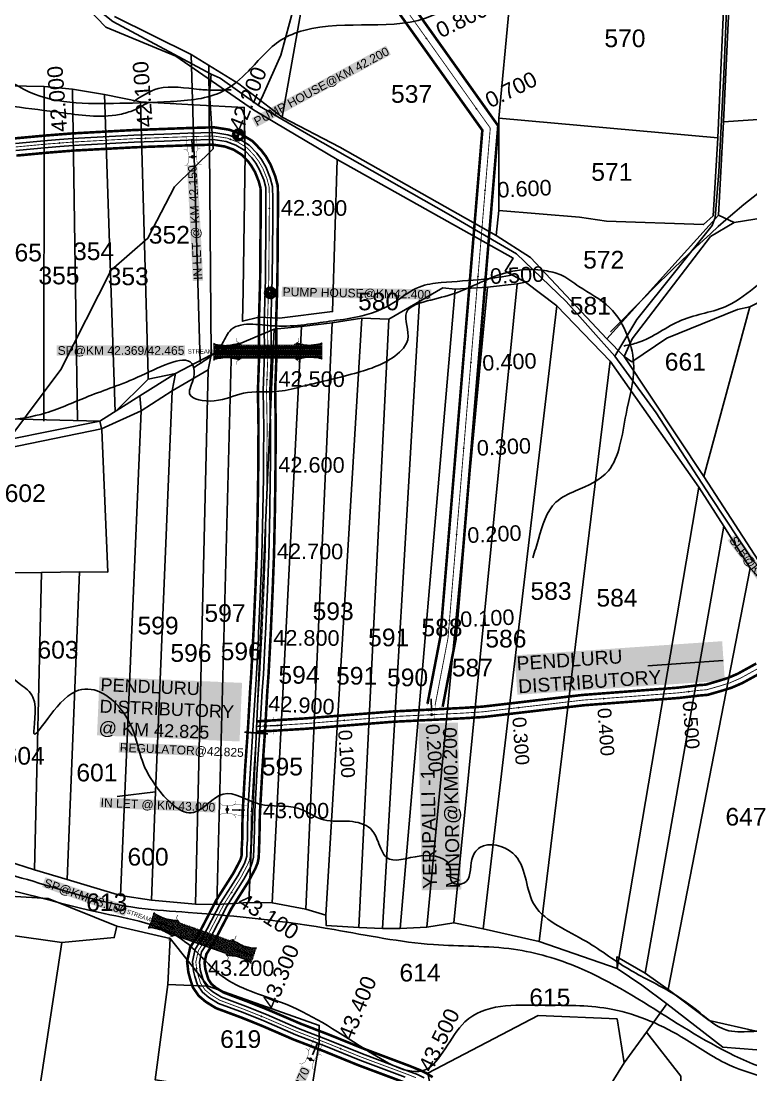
# Model space of a CAD drawing. Header units: inches. Extents: x 203261 to 228925, y 1594290 to 1605484.
# Drawn here: x 206068 to 206914, y 1596754 to 1597975 of the extents above; entities that cross this region are included whole.
import ezdxf
from ezdxf.enums import TextEntityAlignment as Align

# ---------------------------------------------------------------- set-up
doc = ezdxf.new("R2010")
doc.units = ezdxf.units.IN
doc.header["$MEASUREMENT"] = 0
doc.linetypes.add('HIDDEN2', pattern=[0.1875, 0.125, -0.0625])
for name, color, linetype in [('CANAL1', 7, 'Continuous'), ('CSMark', 72, 'Continuous'), ('PAPER SIZE', 5, 'Continuous'), ('PLOT NO', 7, 'Continuous'), ('PLOTS', 7, 'Continuous'), ('ROADS', 1, 'Continuous'), ('STREAMS', 4, 'Continuous'), ('STRUCTURE', 5, 'Continuous'), ('text2', 7, 'Continuous')]:
    doc.layers.add(name, color=color, linetype=linetype)
doc.styles.add('FONT1', font='Arial')
doc.styles.get("Standard").update_dxf_attribs({"font": 'arial.ttf'})
doc.dimstyles.get("Standard").update_dxf_attribs({"dimtxt": 0.18, "dimasz": 0.18, "dimexe": 0.18, "dimexo": 0.0625, "dimgap": 0.09, "dimtad": 0, "dimtih": 1, "dimtoh": 1, "dimdec": 4, "dimzin": 0, "dimdsep": 46, "dimtxsty": 'Standard', "dimcen": 0.09, "dimadec": 0, "dimazin": 0, "dimtfac": 1, "dimtdec": 4, "dimtofl": 0, "dimtmove": 0, "dimatfit": 3, "dimfxl": 1, "dimtolj": 1, "dimtzin": 0, "dimarcsym": 0})

# ---------------------------------------------------------------- blocks, each defined once
blk = doc.blocks.new('PUMP')
at = {"layer": 'text2', "linetype": 'Continuous'}
h = blk.add_hatch(color=5, dxfattribs=at)
h.dxf.hatch_style = 1
edge = h.paths.add_edge_path(flags=17)
edge.add_arc((0, 0), 10.1, 0, 360)
edge = h.paths.add_edge_path()
edge.add_arc((0, 0), 13.4, 0, 360)
h = blk.add_hatch(dxfattribs=at)
h.set_pattern_fill('ANSI37', color=1, scale=10)
h.set_pattern_definition([(45, (-205292.2248, -1596949.1993), (-0.8838834765, 0.8838834765), []), (135, (-205292.2248, -1596949.1993), (-0.8838834765, -0.8838834765), [])])
h.paths.add_polyline_path([(0, 10.1), (0, 0), (10.1, 0, 0.414214)])
h.paths.add_polyline_path([(0, 0), (-10.1, 0, 0.414214), (0, -10.1)])
at = {"layer": 'text2', "color": 5, "linetype": 'Continuous'}
for radius in [13.4, 10.1]:
    blk.add_circle((0, 0), radius, dxfattribs=at)
at = {"layer": 'text2', "linetype": 'Continuous'}
blk.add_circle((0, 0), 1.3, dxfattribs=at)
blk = doc.blocks.new('OT')
at = {"layer": 'STRUCTURE', "color": 190}
for points, const_width in [([(769775.2, 1706601.8), (769775.2, 1706597.8), (769769.2, 1706593.8), (769761.8, 1706593.8), (769754.4, 1706593.8), (769748.4, 1706597.8), (769748.4, 1706601.8)], 0.5), ([(769751.4, 1706595.8), (769729.4, 1706595.8)], 0.5), ([(769751.4, 1706579), (769729.4, 1706579)], 0.5), ([(769748.4, 1706573), (769748.4, 1706577), (769754.4, 1706581), (769761.8, 1706581), (769761.8, 1706581), (769761.8, 1706581), (769769.2, 1706581), (769775.2, 1706577), (769775.2, 1706573)], 0.5), ([(769761.8, 1706593.8), (769761.8, 1706581)], 2.5)]:
    blk.add_lwpolyline(points, dxfattribs=dict(at, const_width=const_width))
at = {"layer": 'STRUCTURE', "color": 0}
blk.add_circle((769761.8, 1706587.4), 1.87, dxfattribs=at)
blk.add_leader([(769732.6, 1706587.4), (769753.8, 1706587.4)], dimstyle='Standard', override={"dimasz": 10, "dimgap": 0.09, "dimtad": 0}, dxfattribs=at)
blk = doc.blocks.new('SP')
at = {"layer": 'STRUCTURE'}
h = blk.add_hatch(dxfattribs=at)
h.set_pattern_fill('DASH', color=256, scale=8, style=0)
edge = h.paths.add_edge_path()
edge.add_spline(control_points=[(769825.7, 1706742.1), (769825.3, 1706741.8), (769823.8, 1706740.8), (769820.9, 1706740.3), (769817, 1706739.7), (769811.4, 1706738.9), (769804, 1706739.7), (769798.4, 1706741), (769795.6, 1706741.6)], knot_values=[0, 0, 0, 0, 1.613557, 5.24513, 8.624976, 13.470124, 22.190216, 30.746377, 30.746377, 30.746377, 30.746377], degree=3, periodic=0)
edge.add_line((769795.6, 1706741.6), (769792.6, 1706739.6))
edge.add_line((769792.6, 1706739.6), (769732.6, 1706739.6))
edge.add_line((769732.6, 1706739.6), (769729.6, 1706741.6))
edge.add_spline(control_points=[(769729.6, 1706741.6), (769726.9, 1706740.9), (769721.3, 1706739.5), (769713.9, 1706738.5), (769708.3, 1706739.1), (769704.4, 1706739.6), (769701.5, 1706740), (769700, 1706741), (769699.5, 1706741.3)], knot_values=[0, 0, 0, 0, 8.556161, 17.276253, 22.121402, 25.501247, 29.13282, 30.746377, 30.746377, 30.746377, 30.746377], degree=3, periodic=0)
edge.add_line((769699.5, 1706741.3), (769699.5, 1706722.1))
edge.add_spline(control_points=[(769699.5, 1706722.1), (769700, 1706722.4), (769701.4, 1706723.4), (769704.3, 1706724), (769708.2, 1706724.5), (769713.8, 1706725.3), (769721.2, 1706724.5), (769726.8, 1706723.3), (769729.6, 1706722.6)], knot_values=[0, 0, 0, 0, 1.613557, 5.24513, 8.624976, 13.470124, 22.190216, 30.746377, 30.746377, 30.746377, 30.746377], degree=3, periodic=0)
edge.add_line((769729.6, 1706722.6), (769732.6, 1706724.6))
edge.add_line((769732.6, 1706724.6), (769792.6, 1706724.6))
edge.add_line((769792.6, 1706724.6), (769795.6, 1706722.6))
edge.add_spline(control_points=[(769795.6, 1706722.6), (769798.4, 1706723.3), (769803.9, 1706724.8), (769811.3, 1706725.8), (769817, 1706725.1), (769820.9, 1706724.7), (769823.8, 1706724.2), (769825.2, 1706723.3), (769825.7, 1706723)], knot_values=[0, 0, 0, 0, 8.556161, 17.276253, 22.121402, 25.501247, 29.13282, 30.746377, 30.746377, 30.746377, 30.746377], degree=3, periodic=0)
edge.add_line((769825.7, 1706723), (769825.7, 1706742.1))
h.paths.add_polyline_path([(769764.2, 1706732.1, -1), (769761.1, 1706732.1, -1)], flags=0)
h.paths.add_polyline_path([(769761.1, 1706732.1, 1), (769764.2, 1706732.1, 1)], flags=16)
at = {"layer": 'STRUCTURE', "const_width": 0.628}
for points in [[(769726.6, 1706747.6), (769726.6, 1706743.6), (769732.6, 1706739.6), (769792.6, 1706739.6), (769798.6, 1706743.6), (769798.6, 1706747.6)], [(769726.6, 1706716.6), (769726.6, 1706720.6), (769732.6, 1706724.6), (769792.6, 1706724.6), (769798.6, 1706720.6), (769798.6, 1706716.6)]]:
    blk.add_lwpolyline(points, dxfattribs=at)
at = {"layer": 'STRUCTURE', "color": 3}
blk.add_lwpolyline([(769732.6, 1706724.6), (769792.6, 1706724.6)], dxfattribs=at)
blk.add_lwpolyline([(769732.6, 1706724.6), (769792.6, 1706724.6)], dxfattribs=at)
at = {"layer": 'STRUCTURE', "color": 0}
blk.add_circle((769762.6, 1706732.1), 1.55, dxfattribs=at)
at = {"layer": 'STRUCTURE'}
for points in [[(769699.5, 1706741.3), (769700.9, 1706740.5), (769704.4, 1706739.6), (769707.8, 1706739.2), (769712.6, 1706738.8), (769721.3, 1706739.7), (769729.6, 1706741.6)], [(769825.7, 1706742.1), (769824.3, 1706741.3), (769820.8, 1706740.3), (769817.5, 1706739.8), (769812.7, 1706739.2), (769804, 1706739.9), (769795.6, 1706741.6)], [(769825.7, 1706723), (769824.3, 1706723.8), (769820.8, 1706724.7), (769817.4, 1706725.1), (769812.6, 1706725.5), (769803.9, 1706724.6), (769795.6, 1706722.6)], [(769699.5, 1706722.1), (769700.9, 1706723), (769704.4, 1706724), (769707.7, 1706724.5), (769712.5, 1706725), (769721.2, 1706724.4), (769729.6, 1706722.6)]]:
    blk.add_spline(points, degree=3, dxfattribs=at)
at = {"layer": 'STRUCTURE', "color": 0}
blk.add_text('STREAM', height=5, dxfattribs=at).set_placement((769684.3, 1706732.1), align=Align.MIDDLE_CENTER)
for points in [[(769727.4, 1706732.1), (769700.8, 1706732.1)], [(769824.4, 1706732.1), (769800.5, 1706732.1)]]:
    blk.add_leader(points, dimstyle='Standard', override={"dimasz": 10, "dimgap": 0.09, "dimtad": 0}, dxfattribs=at)
blk = doc.blocks.new('1INLET')
at = {"layer": 'STRUCTURE', "color": 190}
for points, const_width in [([(9.4, 10.1), (9.4, 7.3), (5.2, 4.5), (0, 4.5), (0, 4.5), (0, 4.5), (-5.2, 4.5), (-9.4, 7.3), (-9.4, 10.1)], 0.35), ([(0, -4.5), (0, 4.5)], 1.75), ([(7.3, 5.9), (22.7, 5.9)], 0.35), ([(-9.4, -10.1), (-9.4, -7.3), (-5.2, -4.5), (0, -4.5), (5.2, -4.5), (9.4, -7.3), (9.4, -10.1)], 0.35), ([(7.3, -5.9), (22.7, -5.9)], 0.35)]:
    blk.add_lwpolyline(points, dxfattribs=dict(at, const_width=const_width))
at = {"layer": 'STRUCTURE', "color": 0}
blk.add_circle((0, 0), 1.31, dxfattribs=at)
blk.add_leader([(26, 0.1), (5.6, 0)], dimstyle='Standard', override={"dimasz": 8, "dimgap": 0.09, "dimtad": 0}, dxfattribs=at)

msp = doc.modelspace()

# ---------------------------------------------------------------- linework, layer by layer
at = {"layer": 'CANAL1', "color": 200, "linetype": 'ByBlock', "ltscale": 40, "const_width": 3}
for points in [[(206539.2, 1597183.7), (206554.1, 1597261.2), (206602.8, 1597848.5), (206471.8, 1598032.5), (206512.4, 1598513), (206641.1, 1598600.5), (206720.2, 1598905.8), (206872.3, 1598999.3), (206927.7, 1599015.4), (207118.9, 1599112.5), (207390, 1599178), (207400.8, 1599191.1), (207464, 1599190), (208046.8, 1599203)], [(206556.8, 1597180.3), (206571.9, 1597258.8), (206621.2, 1597853.5), (206490.2, 1598037.5), (206529.6, 1598503), (206656.9, 1598589.5), (206735.8, 1598894.2), (206879.7, 1598982.7), (206934.3, 1598998.6), (207125.1, 1599095.5), (207400, 1599162), (207409.2, 1599172.9), (207464, 1599172), (208047.2, 1599185)]]:
    msp.add_lwpolyline(points, dxfattribs=at)
at = {"layer": 'CANAL1', "color": 1, "linetype": 'HIDDEN2', "ltscale": 28, "const_width": 1}
for points in [[(206548, 1597182), (206563, 1597260), (206612, 1597851), (206481, 1598035), (206521, 1598508), (206649, 1598595), (206728, 1598900), (206876, 1598991), (206931, 1599007), (207122, 1599104), (207395, 1599170), (207405, 1599182), (207464, 1599181), (208047, 1599194)], [(206061.8, 1597829.1), (206099, 1597832.6), (206112.7, 1597833.6), (206128, 1597834.8), (206198.8, 1597838.7), (206233.8, 1597840), (206261.4, 1597841), (206291.1, 1597841.8), (206306.9, 1597839.4), (206318.9, 1597834.9), (206330, 1597828.1), (206338.5, 1597819.2), (206343.5, 1597812.5), (206348.2, 1597804.4), (206353.1, 1597792.2), (206355.6, 1597782.8), (206355.9, 1597768.7), (206355.7, 1597743.4), (206355.2, 1597676.4), (206353.7, 1597624.1), (206354.2, 1597590.1), (206352.6, 1597546.6), (206353.3, 1597503.3), (206353, 1597470.7), (206353, 1597460), (206352.9, 1597446.3), (206352.3, 1597407), (206351.2, 1597355.3), (206349.7, 1597316.5), (206347.4, 1597265.2), (206347.1, 1597259.4), (206344.9, 1597218.4), (206343.6, 1597199.2), (206341.2, 1597158.6), (206337.8, 1597108.5), (206335, 1597059.2), (206334.9, 1597057.4), (206334.5, 1597037.6), (206334.4, 1597026.2), (206333.9, 1597016.7), (206333.5, 1597006.6), (206332.6, 1597001.9), (206330.5, 1596997), (206322.8, 1596982.5), (206303.1, 1596951.3), (206281.9, 1596910.7), (206281.7, 1596910.4), (206273.5, 1596897.6), (206270.6, 1596884.6), (206271.7, 1596874.6), (206273.3, 1596868.9), (206276.2, 1596859.6), (206281.3, 1596852.1), (206288.1, 1596846.5), (206298.4, 1596840.1), (206326.7, 1596829.5), (206350.9, 1596819.8), (206388, 1596803.8), (206422.3, 1596790.6), (206462.2, 1596774.3), (206514.6, 1596754.8), (206525.9, 1596750.3)], [(206923.4, 1597225.1), (206901.5, 1597213.1), (206889.5, 1597207.9), (206877.5, 1597204.2), (206862.9, 1597200), (206853.9, 1597199.3), (206830, 1597196.4), (206719.7, 1597188), (206644.8, 1597179.3), (206603.3, 1597174.4), (206580, 1597172.9), (206544.1, 1597171.1), (206498.8, 1597168.9), (206396.5, 1597160.7), (206341.1, 1597157.3)]]:
    msp.add_lwpolyline(points, dxfattribs=at)
at = {"layer": 'CANAL1', "color": 200, "const_width": 3}
for points in [[(206061, 1597839.1), (206098.1, 1597842.5), (206127.3, 1597844.8), (206198.4, 1597848.7), (206233.4, 1597850), (206261.1, 1597851), (206291.7, 1597851.9), (206309.4, 1597849.1), (206323.3, 1597843.9), (206336.3, 1597835.9), (206346.1, 1597825.7), (206351.9, 1597818.1), (206357.2, 1597808.8), (206362.6, 1597795.3), (206365.6, 1597784.2), (206365.9, 1597768.8), (206365.7, 1597743.4), (206365.2, 1597676.2), (206363.7, 1597624), (206364.2, 1597590), (206362.6, 1597546.5), (206363.3, 1597503.4), (206363, 1597470.6), (206362.9, 1597446.2), (206362.3, 1597406.9), (206361.2, 1597355), (206359.7, 1597316.1), (206357.4, 1597264.7), (206354.9, 1597217.8), (206353.5, 1597198.5), (206351.2, 1597158), (206347.8, 1597107.8), (206344.9, 1597057), (206344.5, 1597037.4), (206344.3, 1597025.8), (206343.9, 1597016.3), (206343.5, 1597005.4), (206342.2, 1596999), (206339.6, 1596992.7), (206331.5, 1596977.5), (206311.8, 1596946.3), (206290.4, 1596905.3), (206282.9, 1596893.7), (206280.7, 1596884.1), (206281.6, 1596876.5), (206282.9, 1596871.7), (206285.3, 1596864), (206288.8, 1596858.9), (206293.9, 1596854.6), (206302.9, 1596849.1), (206330.3, 1596838.8), (206354.7, 1596829), (206391.7, 1596813.1), (206425.9, 1596799.9), (206465.9, 1596783.7), (206518.2, 1596764.1), (206529.9, 1596759.4), (206538.1, 1596755.5), (206545.2, 1596750.9)], [(206062.6, 1597819.1), (206099.8, 1597822.6), (206128.7, 1597824.9), (206199.3, 1597828.7), (206234.2, 1597830), (206261.8, 1597831), (206290.4, 1597831.8), (206304.3, 1597829.6), (206314.5, 1597825.9), (206323.6, 1597820.2), (206330.9, 1597812.8), (206335.1, 1597807), (206339.2, 1597800.1), (206343.6, 1597789), (206345.6, 1597781.4), (206345.9, 1597768.6), (206345.7, 1597743.5), (206345.2, 1597676.6), (206343.7, 1597624.1), (206344.1, 1597590.2), (206342.6, 1597546.7), (206343.3, 1597503.3), (206343, 1597470.7), (206342.9, 1597446.4), (206342.3, 1597407.2), (206341.2, 1597355.6), (206339.7, 1597316.9), (206337.4, 1597265.7), (206334.9, 1597219), (206333.6, 1597199.8), (206331.3, 1597159.3), (206327.8, 1597109.1), (206324.9, 1597057.8), (206324.5, 1597037.7), (206324.4, 1597026.5), (206323.9, 1597017.1), (206323.6, 1597007.7), (206323, 1597004.9), (206321.5, 1597001.3), (206314.2, 1596987.5), (206294.4, 1596956.3), (206273.1, 1596915.4), (206264.1, 1596901.6), (206260.5, 1596885.2), (206261.9, 1596872.8), (206263.7, 1596866.1), (206267.1, 1596855.2), (206273.9, 1596845.3), (206282.2, 1596838.3), (206294, 1596831), (206323.1, 1596820.2), (206347, 1596810.6), (206384.2, 1596794.5), (206418.6, 1596781.3), (206458.6, 1596765), (206511, 1596745.4)], [(206920.4, 1597230.4), (206898.8, 1597218.5), (206887.4, 1597213.6), (206875.8, 1597210), (206861.9, 1597205.9), (206853.3, 1597205.3), (206829.4, 1597202.4), (206719.2, 1597194), (206644.1, 1597185.2), (206602.7, 1597180.4), (206579.6, 1597178.9), (206543.8, 1597177.1), (206498.4, 1597174.8), (206396.1, 1597166.7), (206340.7, 1597163.3)], [(206926.4, 1597219.9), (206904.1, 1597207.7), (206891.6, 1597202.3), (206879.3, 1597198.5), (206864, 1597194.1), (206854.5, 1597193.3), (206830.6, 1597190.5), (206720.3, 1597182), (206645.5, 1597173.3), (206603.8, 1597168.4), (206580.3, 1597166.9), (206544.4, 1597165.1), (206499.2, 1597162.9), (206396.9, 1597154.7), (206341.5, 1597151.3)]]:
    msp.add_lwpolyline(points, dxfattribs=at)
at = {"layer": 'CANAL1', "color": 5}
for points in [[(206061.5, 1597833.1), (206098.6, 1597836.6), (206112.4, 1597837.6), (206127.7, 1597838.8), (206198.6, 1597842.7), (206233.7, 1597844), (206261.3, 1597845), (206291.3, 1597845.8), (206307.9, 1597843.3), (206320.7, 1597838.5), (206332.5, 1597831.2), (206341.5, 1597821.8), (206346.9, 1597814.7), (206351.8, 1597806.2), (206356.9, 1597793.4), (206359.6, 1597783.4), (206359.9, 1597768.7), (206359.7, 1597743.4), (206359.2, 1597676.3), (206357.7, 1597624), (206358.2, 1597590.1), (206356.6, 1597546.6), (206357.3, 1597503.3), (206357, 1597470.6), (206357, 1597460), (206356.9, 1597446.2), (206356.3, 1597407), (206355.2, 1597355.2), (206353.7, 1597316.3), (206351.4, 1597265), (206351.1, 1597259.2), (206348.9, 1597218.2), (206347.6, 1597198.9), (206345.2, 1597158.4), (206341.8, 1597108.2), (206339, 1597059), (206338.9, 1597057.3), (206338.5, 1597037.5), (206338.3, 1597026), (206337.9, 1597016.5), (206337.5, 1597006.1), (206336.4, 1597000.8), (206334.2, 1596995.3), (206326.3, 1596980.5), (206306.6, 1596949.3), (206285.5, 1596908.9), (206285.2, 1596908.4), (206277.2, 1596896.1), (206274.7, 1596884.4), (206275.7, 1596875.4), (206277.1, 1596870), (206279.9, 1596861.4), (206284.3, 1596854.8), (206290.4, 1596849.7), (206300.2, 1596843.7), (206328.2, 1596833.2), (206352.4, 1596823.5), (206389.5, 1596807.5), (206423.7, 1596794.3), (206463.7, 1596778.1), (206516, 1596758.5), (206527.5, 1596753.9), (206535.2, 1596750.3)], [(206062.1, 1597825.1), (206099.3, 1597828.6), (206113, 1597829.7), (206128.3, 1597830.9), (206199, 1597834.7), (206234, 1597836), (206261.6, 1597837), (206290.8, 1597837.8), (206305.9, 1597835.5), (206317.1, 1597831.3), (206327.4, 1597824.9), (206335.4, 1597816.7), (206340.2, 1597810.3), (206344.6, 1597802.7), (206349.3, 1597790.9), (206351.6, 1597782.2), (206351.9, 1597768.6), (206351.7, 1597743.5), (206351.2, 1597676.5), (206349.7, 1597624.1), (206350.1, 1597590.2), (206348.6, 1597546.6), (206349.3, 1597503.3), (206349, 1597470.7), (206349, 1597460), (206348.9, 1597446.3), (206348.3, 1597407.1), (206347.2, 1597355.4), (206345.7, 1597316.7), (206343.4, 1597265.4), (206343.1, 1597259.6), (206340.9, 1597218.7), (206339.6, 1597199.4), (206337.2, 1597158.9), (206333.8, 1597108.7), (206331, 1597059.5), (206330.9, 1597057.6), (206330.5, 1597037.6), (206330.4, 1597026.3), (206329.9, 1597016.9), (206329.6, 1597007), (206328.7, 1597003.1), (206326.9, 1596998.7), (206319.4, 1596984.5), (206299.6, 1596953.3), (206278.4, 1596912.6), (206278.3, 1596912.4), (206269.7, 1596899.2), (206266.6, 1596884.9), (206267.8, 1596873.9), (206269.5, 1596867.8), (206272.6, 1596857.9), (206278.3, 1596849.4), (206285.7, 1596843.2), (206296.7, 1596836.5), (206325.3, 1596825.8), (206349.4, 1596816.1), (206386.4, 1596800.1), (206420.8, 1596786.9), (206460.8, 1596770.6), (206513.2, 1596751)]]:
    msp.add_lwpolyline(points, dxfattribs=at)
at = {"layer": 'CSMark', "color": 3, "linetype": 'Continuous'}
for p in [(206538, 1597954.9), (206596, 1597873.4), (206606, 1597778.8), (206597.8, 1597679.1), (206589.5, 1597579.5), (206581.2, 1597479.8), (206573, 1597380.2), (206564.7, 1597280.5)]:
    msp.add_point(p, dxfattribs=at)
at = {"layer": 'PLOTS'}
for points in [[(206899.5, 1598869.1), (206896.6, 1598569.9), (206888, 1598218.6), (206884.4, 1598032.1), (206876, 1597839.6), (206870.6, 1597749.4), (206859.4, 1597739.1), (206746.8, 1597743.2), (206715.6, 1597747.9), (206621.8, 1597755.4)], [(206618.8, 1597726.6), (206621.8, 1597755.4), (206622, 1597862.3), (206633.8, 1597990.1), (206640.4, 1598039.3), (206669, 1598259.8), (206698.4, 1598528.6)], [(206891, 1598038.3), (206882.5, 1597858.2), (206876.5, 1597750), (206894.6, 1597741.6), (207247, 1597798.4), (207256.2, 1597807.2), (207294, 1597899.7), (207386.5, 1597981.1)], [(207212.9, 1598038.3), (207220.4, 1597901.9), (207208.8, 1597880.2), (206882.5, 1597858.2)], [(206470.9, 1598008.8), (206393, 1597989.6), (206370.7, 1597863.8)], [(206144.6, 1597990.4), (206166.1, 1597968), (206247.5, 1597934.5), (206337.6, 1597872.3), (206434.6, 1597814.4), (206638.5, 1597700.3), (206629.3, 1597685.3), (206652.8, 1597672.5), (206689.1, 1597645), (206751, 1597580.9), (206853.7, 1597434.8), (206882.8, 1597389.6), (206913.5, 1597340.9), (206989, 1597259.9)], [(207654.9, 1596937), (207535.2, 1596966.7), (207450.4, 1596988.5), (207274.1, 1597072.3), (207174.4, 1597141.5), (207077.9, 1597221.6), (206972, 1597300), (206922.9, 1597349.6), (206859.7, 1597447), (206767.3, 1597586.2), (206747.1, 1597606.6), (206658.6, 1597700.8), (206618.8, 1597726.6), (206437.7, 1597829), (206370.7, 1597863.8), (206320.4, 1597902.3), (206265.1, 1597936.3), (206176.2, 1597980.4)], [(206265.1, 1597936.3), (206275.6, 1597579.6)], [(206288.3, 1597588), (206285.7, 1597924)], [(206053.8, 1597899.9), (206094.6, 1597899), (206127.5, 1597896.2), (206164.7, 1597889.8), (206206.5, 1597881.5), (206268.4, 1597877.8), (206326.7, 1597875), (206327.7, 1597821), (206325.6, 1597662.5), (206324.6, 1597627.2), (206343.6, 1597631.8), (206367.5, 1597630.5), (206429.1, 1597638.3), (206434.6, 1597814.4)], [(206094.3, 1597511.3), (206094.6, 1597899)], [(206127.5, 1597896.2), (206133.6, 1597511.4)], [(206176.9, 1597522.2), (206164.7, 1597889.8)], [(206206.5, 1597881.5), (206215.5, 1597564.6), (206215.5, 1597560), (206176.9, 1597522.2)], [(206876, 1597839.6), (206622, 1597862.3)], [(206876.5, 1597750), (206747.1, 1597606.6)], [(206767.3, 1597586.2), (206776.4, 1597606.9), (206867.5, 1597725.4), (206894.6, 1597741.6)], [(206767.3, 1597586.2), (206776.3, 1597580.1), (206816.6, 1597607.6), (206898.8, 1597640.9), (206913.1, 1597644), (207051.7, 1597713.8)], [(205232.3, 1597380.8), (205343.7, 1597378), (205453.9, 1597378.8), (205588.7, 1597412.6), (205664.2, 1597421.5), (205809.6, 1597444.3), (205879.7, 1597461.2), (205986.8, 1597481.1), (206051.8, 1597489.6), (206159.3, 1597511.2), (206205.8, 1597540.8), (206246.9, 1597566.4), (206288.3, 1597588), (206312.1, 1597597.1), (206361.4, 1597617.9), (206393, 1597621), (206428.6, 1597625.3), (206462.9, 1597630.5), (206494.5, 1597629.7), (206557.1, 1597665.9), (206571.2, 1597664.3), (206608.6, 1597666.8), (206643.2, 1597670.3), (206652.8, 1597672.5)], [(206571.2, 1597664.3), (206507.4, 1596923.1)], [(206538.4, 1596924.9), (206608.6, 1597666.8)], [(206643.2, 1597670.3), (206569.8, 1596930)], [(205578.5, 1597649.2), (205879.1, 1597657.7), (205982.9, 1597657.7), (205985.1, 1597611.8), (205991.2, 1597505.1), (206050.9, 1597513.9), (206159.3, 1597511.2)], [(206529.8, 1597652.1), (206487.1, 1596923.4)], [(206603.9, 1596922.9), (206689.1, 1597645)], [(206859.7, 1597447), (206913.1, 1597644)], [(206462.9, 1597630.5), (206421.4, 1596938.7)], [(206459.5, 1596924.6), (206494.5, 1597629.7)], [(206332, 1596953.5), (206361.4, 1597617.9)], [(206393, 1597621), (206359.1, 1596953)], [(206398, 1596945.8), (206428.6, 1597625.3)], [(206312.1, 1597597.1), (206295, 1596951.3)], [(205607.9, 1597407.1), (205868.2, 1597442.8), (205982.2, 1597465.8), (206161.2, 1597502.5), (206207.2, 1597523.2), (206243, 1597546.4), (206285, 1597570.9), (206288.3, 1597588)], [(206751, 1597580.9), (206668.8, 1596908.2)], [(206215.5, 1597560), (206246.9, 1597566.4)], [(206219.4, 1596956.2), (206223.9, 1597081.7), (206243, 1597546.4), (206246.9, 1597566.4)], [(206270.2, 1596951.6), (206285, 1597570.9)], [(206183.1, 1596961.7), (206207.2, 1597523.2), (206205.8, 1597540.8)], [(205841.2, 1597323.3), (205888.7, 1597328.9), (205969, 1597334.9), (205977, 1597336.8), (205995, 1597335.3), (206025, 1597334.5), (206059.3, 1597335.4), (206091.8, 1597335.8), (206135.8, 1597336.5), (206168.4, 1597336.4), (206161.7, 1597501.1), (206159.3, 1597511.2)], [(206759.3, 1596876.9), (206853.7, 1597434.8)], [(206882.8, 1597389.6), (206791.5, 1596871.6)], [(206083.4, 1596991.2), (206091.8, 1597335.8)], [(206135.8, 1597336.5), (206121.4, 1596979.9)], [(206818.1, 1596852.6), (206913.5, 1597340.9)], [(206223.9, 1597081.7), (206179.5, 1597076.4)], [(206052.1, 1597001.2), (206083.4, 1596991.2), (206121.4, 1596979.9), (206183.1, 1596961.7), (206219.4, 1596956.2), (206270.2, 1596951.6), (206295, 1596951.3), (206332, 1596953.5), (206359.1, 1596953), (206398, 1596945.8), (206421.4, 1596938.7), (206421.9, 1596926.7), (206459.5, 1596924.6), (206487.1, 1596923.4), (206507.4, 1596923.1), (206538.4, 1596924.9), (206569.8, 1596930), (206603.9, 1596922.9), (206668.8, 1596908.2), (206759.3, 1596876.9), (206787.6, 1596857.8), (206816.8, 1596836.1), (206881.5, 1596785.6), (206921.1, 1596782.7)], [(205838.1, 1596897), (205982, 1596904.1), (206017.9, 1596908.3), (206052.8, 1596916), (206115.4, 1596907.1), (206176, 1596912.8), (206179, 1596925.9), (206099.5, 1596958), (205946.7, 1596967.2), (205827.3, 1596935)], [(206179, 1596925.9), (206241, 1596911.7), (206238, 1596858.5), (206223.6, 1596747.8), (206402.4, 1596720.7), (206413.7, 1596791.6), (206413.8, 1596811), (206285.1, 1596856.5), (206241, 1596911.7)], [(206068.9, 1596602.2), (206115.4, 1596907.1)], [(207645.6, 1596492.9), (207646.3, 1596500.5), (207493.5, 1596540.9), (207387.1, 1596571.2), (207280.2, 1596601.5), (207243.3, 1596612.9), (207196.9, 1596662.5), (207097.9, 1596709.6), (207011.3, 1596779.1), (206920.1, 1596804.3), (206865.7, 1596816.6), (206818.1, 1596852.6), (206791.5, 1596871.6), (206758.7, 1596890.3), (206759.3, 1596876.9)], [(206285.1, 1596856.5), (206238, 1596858.5)], [(206830.5, 1596286.8), (206836.1, 1596626.8), (206832.9, 1596752.1), (206793.2, 1596803.1), (206816.8, 1596836.1)], [(206401, 1596654.7), (206562.9, 1596637.9), (206613.7, 1596632.7), (206710.3, 1596676.2), (206767.4, 1596767.6), (206759, 1596818.4), (206667.5, 1596822.6), (206539.7, 1596755.6), (206562.9, 1596637.9), (206561.2, 1596440.4), (206563.7, 1596244.9), (206496.6, 1596246.1), (206373.6, 1596259.9)], [(206793.2, 1596803.1), (206767.4, 1596767.6)]]:
    msp.add_lwpolyline(points, dxfattribs=at)
at = {"layer": 'ROADS'}
for points in [[(206910.2, 1598958.3), (206857.6, 1598922.8), (206788.4, 1598843.6), (206756.9, 1598768.7), (206689, 1598612.1), (206655.6, 1598550.7), (206636.2, 1598516), (206584.6, 1598390.5), (206562.2, 1598340.4), (206557.6, 1598313.6), (206580.4, 1598267.2), (206600.6, 1598206.7), (206576.6, 1598121.9), (206533.6, 1598038), (206467.1, 1598026.2), (206414.8, 1598007.5), (206384.3, 1597991.2), (206369, 1597935.4), (206348.7, 1597889.5), (206343, 1597877.1)], [(206288.3, 1597913.6), (206174.2, 1597974.6), (206137.1, 1598004.1), (206091.4, 1598051.2), (206028.4, 1598151.7), (206008.4, 1598157.5), (205945.6, 1598148.6), (205921.3, 1598142), (205803.6, 1598204), (205698.8, 1598283.5), (205613.4, 1598363.3), (205573.6, 1598413), (205526.5, 1598507.9), (205513.4, 1598614.2), (205519.8, 1598699.9)], [(206887.9, 1598035), (206882.9, 1597912.9), (206877.1, 1597800.3), (206872.6, 1597747.2), (206869.1, 1597738.2), (206781.9, 1597629), (206756.4, 1597586.5), (206699.9, 1597649.9), (206642.3, 1597705.1), (206563.5, 1597751.3), (206403.7, 1597842), (206344.3, 1597876.4), (206298.9, 1597908.9), (206288.3, 1597913.6), (206286.3, 1597891.2)], [(205344.6, 1596162.5), (205371.6, 1596201), (205384.8, 1596246.8), (205402.6, 1596398.5), (205468.8, 1596481.3), (205513.7, 1596571.8), (205580.8, 1596648.5), (205656.6, 1596755.2), (205672.5, 1596815.5), (205696.5, 1596857), (205744.9, 1596948.7), (205823.3, 1597118.9), (205884.1, 1597253.1), (205911.5, 1597289.6), (205948.9, 1597374.9), (205964.7, 1597399.9), (206034.1, 1597464.4), (206114, 1597571.1), (206172.4, 1597686.2), (206215, 1597723.3), (206245.9, 1597783), (206290.8, 1597827), (206286.3, 1597891.2)], [(206756.4, 1597586.5), (206804.3, 1597521), (206867.4, 1597424), (206916.5, 1597349.9), (206975.9, 1597286.9), (207022.8, 1597254.6), (207080.6, 1597208.6), (207144.9, 1597159.3), (207190, 1597123.9), (207236, 1597093.1), (207278.7, 1597063.9), (207372.8, 1597020.3), (207455.3, 1596983.2), (207540.1, 1596960.2), (207663.8, 1596930.1), (207703.3, 1596907), (207749.2, 1596882.6), (207812.2, 1596815.7), (207864.6, 1596751.3), (207909.3, 1596696.9), (207939.9, 1596659.5), (207980.2, 1596608.4)]]:
    msp.add_lwpolyline(points, dxfattribs=at)
at = {"layer": 'STREAMS'}
for points in [[(206158.6, 1599218.8), (206198.7, 1599250.6), (206262.5, 1599269.2), (206315.7, 1599290.9), (206362.1, 1599333.3), (206374.1, 1599358.3), (206373.6, 1599398.9), (206330.4, 1599404), (206272.8, 1599391.7), (206184.6, 1599368.8), (206093.2, 1599357.1), (205917.6, 1599298.7), (205858.2, 1599288.2), (205761.9, 1599289.7), (205684.3, 1599261.8), (205588.5, 1599243.2), (205507.2, 1599231.6), (205414.5, 1599188), (205381.6, 1599146.7), (205345.2, 1599098.1), (205271.9, 1599062), (205203.7, 1599049), (205168.6, 1599048.5), (205114.2, 1599040.5), (205050.2, 1599060), (205001.4, 1599058.8), (204927.5, 1599025.9), (204860.5, 1598984.8), (204817.2, 1598939.3), (204802.2, 1598911.2), (204752.6, 1598856.9), (204638.4, 1598777.5), (204595.8, 1598725.1), (204548.1, 1598695.2), (204505.5, 1598643.4), (204491.6, 1598609.1), (204467.8, 1598574.7), (204455.2, 1598549.2), (204422, 1598506.1), (204392.5, 1598479.9), (204333.4, 1598426.6), (204299.6, 1598409.2), (204259.5, 1598399.3), (204224.5, 1598380.6), (204200.7, 1598383.2), (204153.1, 1598357), (204086.8, 1598340.3), (204053.5, 1598306.7), (204054, 1598257.3), (204056.5, 1598225.4), (204069.5, 1598206.6), (204087, 1598179.7), (204101.9, 1598157.2), (204139.3, 1598065.9), (204172.4, 1598047.7), (204211.7, 1598013.2), (204226, 1597985.1), (204287.9, 1597958.1), (204312.8, 1597916.1), (204287.1, 1597881.8), (204284.5, 1597844.9), (204269.4, 1597800.6), (204257.4, 1597786.2), (204239.8, 1597753.8), (204228.5, 1597737.8), (204187.2, 1597732.9), (204149, 1597728.6), (204102.7, 1597712.5), (204039.5, 1597709.5), (203977.6, 1597713.4), (203923.2, 1597706.1)], [(206814, 1598333.8), (206825, 1598298.2), (206831.2, 1598269.7), (206842.2, 1598232.7), (206836.3, 1598198.5), (206797.9, 1598159.4), (206784.9, 1598122.9), (206659.9, 1598074), (206610.4, 1598027.8), (206576.9, 1598000.3), (206545.7, 1597981.7), (206395.8, 1597964.2), (206369.5, 1597953.1), (206331.6, 1597917.1), (206302.6, 1597894.1), (206241.1, 1597881.7), (206182.3, 1597879.7), (206070.8, 1597896), (206033, 1597919.6), (205969.8, 1597937.6), (205888.3, 1597949.8), (205821.4, 1597945.5), (205769.4, 1597912.2), (205708, 1597907.5), (205684.8, 1597928.5), (205609.6, 1597948.7), (205587.8, 1597961.6), (205502.2, 1597942.7), (205458.6, 1597928.6), (205337.6, 1597953.4), (205300.3, 1597970.9), (205278, 1597979), (205234.4, 1597988.4), (205200.1, 1597995.6)], [(206751.3, 1597614.7), (206885.2, 1597744.6), (206972.5, 1597807.8), (207054, 1597834.5), (207111.9, 1597862.8), (207121.7, 1597892.9), (207199.1, 1597904.9), (207251.2, 1597904.8), (207312.3, 1597912), (207362.1, 1597926.5), (207413.7, 1597998.2), (207469.2, 1598025.8), (207526.2, 1598039.5), (207542.8, 1598045.4)], [(207325.6, 1597912.8), (207294.5, 1597852.6), (207269.9, 1597808.7), (207257.7, 1597791.7), (207211.2, 1597753.5), (207164.7, 1597747.1), (207102.8, 1597743.2), (207067, 1597735.2), (207016.4, 1597715.8), (207009.9, 1597701.9), (206956.9, 1597688.2), (206921.8, 1597668.8), (206887.6, 1597645.3), (206833.8, 1597628.3), (206783.2, 1597602.4), (206766.9, 1597598.4)], [(206198.3, 1597881.7), (206226.9, 1597896.7), (206274.5, 1597895.8), (206291.8, 1597894.9), (206311.6, 1597895.4)], [(205199.3, 1597861.2), (205273.8, 1597850.4), (205322, 1597850.2), (205360.4, 1597846.1), (205415.3, 1597844.2), (205445.2, 1597846.4), (205473.3, 1597846.3), (205534, 1597844.8), (205564.4, 1597846.1), (205645.8, 1597861.5), (205688.7, 1597861.4), (205724.9, 1597869.8), (205796.3, 1597883), (205828.5, 1597888.3), (205936.9, 1597885.8), (206001.7, 1597883.8), (206052.1, 1597877), (206108.6, 1597869.7), (206177.7, 1597866), (206195.2, 1597870.4), (206216.2, 1597881.1)], [(205554.9, 1597410.6), (205685.3, 1597428), (205804.3, 1597444.7), (205874.7, 1597451), (205938.7, 1597484.8), (206001.1, 1597505.7), (206096.6, 1597520.8), (206146.1, 1597540.1), (206207.6, 1597564.2), (206267.5, 1597575.4), (206268.3, 1597562.4), (206263.4, 1597543), (206291.7, 1597534.9), (206325.7, 1597543.7), (206367, 1597546), (206394.8, 1597551.8), (206458.7, 1597567.8), (206506.6, 1597591.2), (206516.3, 1597605.7), (206514.8, 1597637.3), (206543.1, 1597651.7), (206573.9, 1597660.6), (206635.5, 1597684.7), (206677.5, 1597685.4), (206696.1, 1597679.7), (206714.7, 1597667.5), (206750.3, 1597643.1), (206771.2, 1597609.9), (206778.4, 1597574.3), (206769.4, 1597519.4), (206762, 1597482.2), (206749, 1597453.9), (206710.9, 1597430.5), (206688.2, 1597417.4), (206667.9, 1597374.6), (206661.4, 1597352.8)], [(206638.7, 1597680.8), (206604.7, 1597675.8), (206555, 1597671.9), (206529.6, 1597666.8), (206500.2, 1597648.7), (206458, 1597632.1), (206425.6, 1597627.1), (206396.7, 1597623.1), (206362.2, 1597621.7), (206309.9, 1597615.7), (206300.3, 1597599.5), (206283.5, 1597583.3), (206267.7, 1597573.2)], [(206014.7, 1597242.8), (206041.7, 1597227.6), (206067.3, 1597206.2), (206081.7, 1597191.6), (206082.9, 1597149.4), (206131.1, 1597198), (206183, 1597178.4), (206201.9, 1597140.5), (206208.2, 1597118.3), (206227, 1597084.8), (206267.8, 1597057.8), (206302.3, 1597079), (206344.5, 1597067.5), (206388.9, 1597062.6), (206419.1, 1597049.3), (206448.7, 1597047.5), (206473, 1597039), (206481.9, 1597024), (206491.6, 1597005.7), (206531.4, 1597007.4), (206565.5, 1596993.6), (206568.2, 1596976.5), (206581.4, 1596975.9), (206590.7, 1597003.4), (206599.8, 1597017.1), (206638.1, 1597010.5), (206661.4, 1596953.6), (206719.1, 1596910.7), (206772.1, 1596876.4), (206819.7, 1596850.4), (206855.3, 1596825.5), (206885.2, 1596805.7), (206942.2, 1596801.3), (206964, 1596788.7), (206984.1, 1596782.1), (207015.8, 1596777.2), (207028.2, 1596768.7), (207073.7, 1596742.5), (207108.7, 1596720), (207120.6, 1596705.9), (207144, 1596680), (207181.7, 1596654.7), (207191.5, 1596646.6), (207195.7, 1596637.6)], [(205247.4, 1596714.3), (205260, 1596714.3), (205283.3, 1596720), (205315.4, 1596733.4), (205365.9, 1596745.1), (205401.3, 1596753.4), (205466.2, 1596769.6), (205496.8, 1596787), (205530.8, 1596808.7), (205564.7, 1596856.8), (205598.9, 1596875.4), (205659.5, 1596886.5), (205722.2, 1596887.7), (205789.9, 1596918.1), (205823.1, 1596946.4), (205883.9, 1596992.9), (205988.9, 1596998.2), (206042.5, 1596988.6), (206147.6, 1596958.6), (206204.7, 1596947), (206261.6, 1596942), (206431, 1596922), (206546.2, 1596904.6), (206639.1, 1596899.2), (206714.9, 1596877.7), (206930.4, 1596761.2), (207042.1, 1596730.5), (207203, 1596632.1)], [(207074.4, 1596674.5), (207026.2, 1596701.7), (206975, 1596733.5), (206883.9, 1596767.6), (206833.5, 1596797.9), (206748.4, 1596830.5), (206672.3, 1596834.4), (206582.6, 1596815.1), (206536.5, 1596759.4), (206466.4, 1596783.7), (206369.8, 1596837.6), (206301.3, 1596867.9), (206259.2, 1596907.2), (206157.5, 1596942.1), (205983.2, 1596980.3), (205873.1, 1596963.3), (205833.1, 1596928), (205802.8, 1596894.9), (205730.4, 1596875.5), (205651.2, 1596857.6), (205564.5, 1596844), (205516.7, 1596788), (205446.7, 1596746.6), (205307.8, 1596709.2), (205252.9, 1596684.8)]]:
    msp.add_spline(points, degree=3, dxfattribs=at)
at = {"layer": 'text2', "color": 3, "linetype": 'Continuous', "const_width": 2}
msp.add_lwpolyline([(206327, 1597150.8), (206354.4, 1597148.9)], dxfattribs=at)
at = {"layer": 'text2', "color": 3, "linetype": 'Continuous'}
msp.add_circle((206357, 1597660, 8), 3.34, dxfattribs=at)
for p in [(206211.9, 1597839.2), (206310.8, 1597837.9), (206355.9, 1597758), (206354.7, 1597659.9), (206353, 1597559.4), (206353, 1597460), (206351.3, 1597359.7), (206347.1, 1597259.4), (206347.1, 1597259.4), (206743.3, 1597189.8), (206842.1, 1597197.9), (206644.8, 1597179.3), (206442.6, 1597164.4), (206544.1, 1597171.1), (206341.3, 1597159.3), (206312, 1596965.4), (206271.5, 1596876.7), (206346.6, 1596821.5), (206438.6, 1596784)]:
    msp.add_point(p, dxfattribs=at)
at = {"layer": 'text2'}
for p in [(206266, 1597845, 34), (206320, 1597843, 7), (206112.7, 1597833.6), (206354.1, 1597592.1), (206353, 1597460), (206347.1, 1597259.4), (206344, 1597158, 12), (206336, 1597150, 13), (206335, 1597059.2), (206281.9, 1596910.7), (206415, 1596798, 16)]:
    msp.add_point(p, dxfattribs=at)
at = {"layer": 'text2', "color": 2, "linetype": 'Continuous'}
for p in [(206644.8, 1597179.3), (206544.1, 1597171.1)]:
    msp.add_point(p, dxfattribs=at)

# ---------------------------------------------------------------- block references
at = {"layer": 'STRUCTURE', "color": 0}
for p, xscale, yscale, zscale, rotation in [((-1014146.1, 2075341.8, 34), 0.7000000000000006, 0.7000000000000006, 0.7000000000000006, 272.9084585198758), ((687781.9, 2816035.2), 0.6999999999999998, 0.6999999999999998, 0.6999999999999998, 182.7249408487463), ((795730.6, 2767538.5), 0.7, 0.7, 0.7, 177.5492102643626), ((-674110, 2567407.1, 16), 0.7000000000000002, 0.7000000000000002, 0.7000000000000002, 246.4907066016365)]:
    msp.add_blockref('OT', p, dxfattribs=dict(at, xscale=xscale, yscale=yscale, zscale=zscale, rotation=rotation))
msp.add_blockref('SP', (-563408.5, -109140), dxfattribs=at)
at = {"layer": 'STRUCTURE', "color": 0, "rotation": 340.5419768130784}
msp.add_blockref('SP', (-1088060, 244079.2), dxfattribs=at)
at = {"layer": 'text2', "color": 3, "linetype": 'Continuous', "xscale": 0.5, "yscale": 0.5, "zscale": 0.5}
for p in [(206320, 1597843, 7), (206357, 1597660, 8)]:
    msp.add_blockref('PUMP', p, dxfattribs=at)
at = {"layer": 'text2', "color": 3, "linetype": 'Continuous', "xscale": 0.7, "yscale": 0.7, "zscale": 0.7, "rotation": 91.28554851497279}
msp.add_blockref('1INLET', (206544.1, 1597171.1), dxfattribs=at)

# ---------------------------------------------------------------- texts
at = {"layer": 'CSMark', "color": 1, "linetype": 'Continuous', "style": 'FONT1'}
msp.add_text('0.800', height=18, rotation=26.2614, dxfattribs=at).set_placement((206550.8, 1597962.9), align=Align.MIDDLE_LEFT)
at = {"layer": 'CSMark', "color": 1}
for s, height, rotation, p in [('42.000', 18, 94.32, (206112.7, 1597846.3)), ('42.100', 18, 94.32, (206211.9, 1597851.8)), ('42.200', 18, 68.0511, (206316.4, 1597849.3)), ('42.300', 18, 359.6913, (206369.2, 1597758.7)), ('42.500', 18, 359.6913, (206366.4, 1597560.3)), ('42.600', 18, 359.6913, (206366.3, 1597460.9)), ('42.700', 18, 359.6913, (206364.6, 1597360.6)), ('42.800', 18, 359.6913, (206360.4, 1597260.3)), ('42.900', 18, 356.707, (206354.7, 1597184.4)), ('0.400', 16, 274.1913, (206744.1, 1597179)), ('0.500', 16, 274.1913, (206842.9, 1597187.1)), ('0.300', 16, 274.1913, (206645.5, 1597168.5)), ('0.100', 16, 274.1913, (206443.4, 1597153.6)), ('0.200', 16, 274.1913, (206544.9, 1597160.3)), ('43.000', 18, 359.6913, (206348.3, 1597060.2)), ('43.100', 18, 327.6448, (206322.3, 1596958.1)), ('43.300', 18, 68.0928, (206354, 1596832.1)), ('43.200', 18, 359.6913, (206284.8, 1596877.6)), ('43.400', 18, 67.8361, (206443.4, 1596795.6)), ('43.500', 18, 64.4121, (206536, 1596759.4))]:
    msp.add_text(s, height=height, rotation=rotation, dxfattribs=at).set_placement(p, align=Align.MIDDLE_LEFT)
at = {"layer": 'CSMark', "color": 1, "linetype": 'Continuous', "style": 'FONT1'}
for s, rotation, p in [('0.700', 26.2614, (206664.3, 1597909.6)), ('0.600', 2.6388, (206683.1, 1597782.2)), ('0.500', 2.6388, (206674.5, 1597682.1)), ('0.400', 2.6388, (206665.6, 1597581.5)), ('0.300', 2.6388, (206659.2, 1597483)), ('0.200', 2.6388, (206648.2, 1597381.9)), ('0.100', 2.6388, (206640, 1597284.4))]:
    msp.add_text(s, height=18, rotation=rotation, dxfattribs=at).set_placement(p, align=Align.MIDDLE_RIGHT)
at = {"layer": 'PLOT NO'}
for s, p in [('570', (206744.3, 1597944.8)), ('537', (206496.9, 1597880.3)), ('571', (206729.1, 1597789.9)), ('352', (206216.1, 1597717.1)), ('365', (206044.5, 1597696.5)), ('354', (206128.3, 1597698)), ('572', (206719.7, 1597688.2)), ('355', (206088.1, 1597669.9)), ('353', (206168.4, 1597668.9)), ('580', (206458.7, 1597639.8)), ('581', (206704.2, 1597634.9)), ('661', (206814.3, 1597569.9)), ('602', (206049, 1597417.6)), ('583', (206658.6, 1597304.2)), ('584', (206735.1, 1597296.4)), ('597', (206280.6, 1597278.7)), ('593', (206406, 1597280.8)), ('599', (206203, 1597264.2)), ('588', (206532.2, 1597262)), ('591', (206470.4, 1597250.4)), ('586', (206606.3, 1597249)), ('603', (206087, 1597236.1)), ('596', (206241.1, 1597232.4)), ('596', (206299.4, 1597234.3)), ('594', (206366.4, 1597207)), ('591', (206433.2, 1597206)), ('590', (206492.3, 1597204.1)), ('587', (206567.5, 1597215.4)), ('604', (206047.8, 1597113.2)), ('601', (206132.1, 1597093.8)), ('595', (206347.1, 1597100.7)), ('647', (206884.7, 1597042.6)), ('600', (206191.4, 1596996.2)), ('613', (206143.5, 1596943.5)), ('614', (206506.7, 1596861.9)), ('615', (206657.2, 1596833.2)), ('619', (206298.8, 1596784.9))]:
    msp.add_text(s, height=20.45, dxfattribs=at).set_placement(p)
at = {"layer": 'STRUCTURE', "color": 5, "attachment_point": 1, "bg_fill": 1, "box_fill_scale": 1.1, "bg_fill_color": 7, "bg_fill_true_color": 16777215, "bg_fill_transparency": 0}
for s, insert, char_height, width, rotation in [('PUMP HOUSE@KM 42.200', (206336.6, 1597862.1, 7), 10, 175.1, 28.3413), ('IN LET @ KM 42.150', (206268.1, 1597674.8, 34), 10, 132.412, 92.9085), ('PUMP HOUSE@KM42.400', (206371.4, 1597666.3, 7), 10, 171.219, 358.9173), ('SLB@KM0.650', (206896.5, 1597379), 10, 95.932, 306.9781), ('{\\C1;PENDLURU DISTRIBUTORY}', (206642, 1597238.4), 16, 237.917, 3.8966), ('PENDLURU DISTRIBUTORY @ KM 42.825', (206160.4, 1597213.5), 15, 162.401, 357.5492), ('{\\f@Arial Unicode MS|b0|i0|c0|p34;YERIPALLI -1 MINOR@KM0.200}', (206534.2, 1596969.2), 16, 190.19, 91.1753), ('REGULATOR@42.825 ', (206182.7, 1597138.2), 10, 90.741, 357.5492), ('IN LET @ KM 43.000', (206160.5, 1597074.3), 10, 132.412, 357.5492), ('SP@KM 43.100', (206096.8, 1596981.5), 10, 99.814, 340.542), ('IN LET @ KM 43.370', (206340.6, 1596641.6, 16), 10, 132.412, 66.4907)]:
    msp.add_mtext(s, dxfattribs=dict(at, insert=insert, char_height=char_height, width=width, rotation=rotation))
at = {"layer": 'STRUCTURE', "color": 5, "insert": (206110.4, 1597598.2), "char_height": 10, "width": 146.532, "attachment_point": 1, "bg_fill": 1, "box_fill_scale": 1.1, "bg_fill_color": 7, "bg_fill_true_color": 16777215, "bg_fill_transparency": 0}
msp.add_mtext('SP@KM 42.369/42.465', dxfattribs=at)

# ---------------------------------------------------------------- leaders
at = {"layer": 'PAPER SIZE', "color": 1}
msp.add_leader([(206881.9, 1597234.1), (206794.5, 1597227.8)], dimstyle='Standard', override={"dimasz": 40, "dimgap": 0.09, "dimtad": 0, "dimtfill": 2, "dimtfillclr": 5}, dxfattribs=at)

doc.saveas('drawing.dxf')
